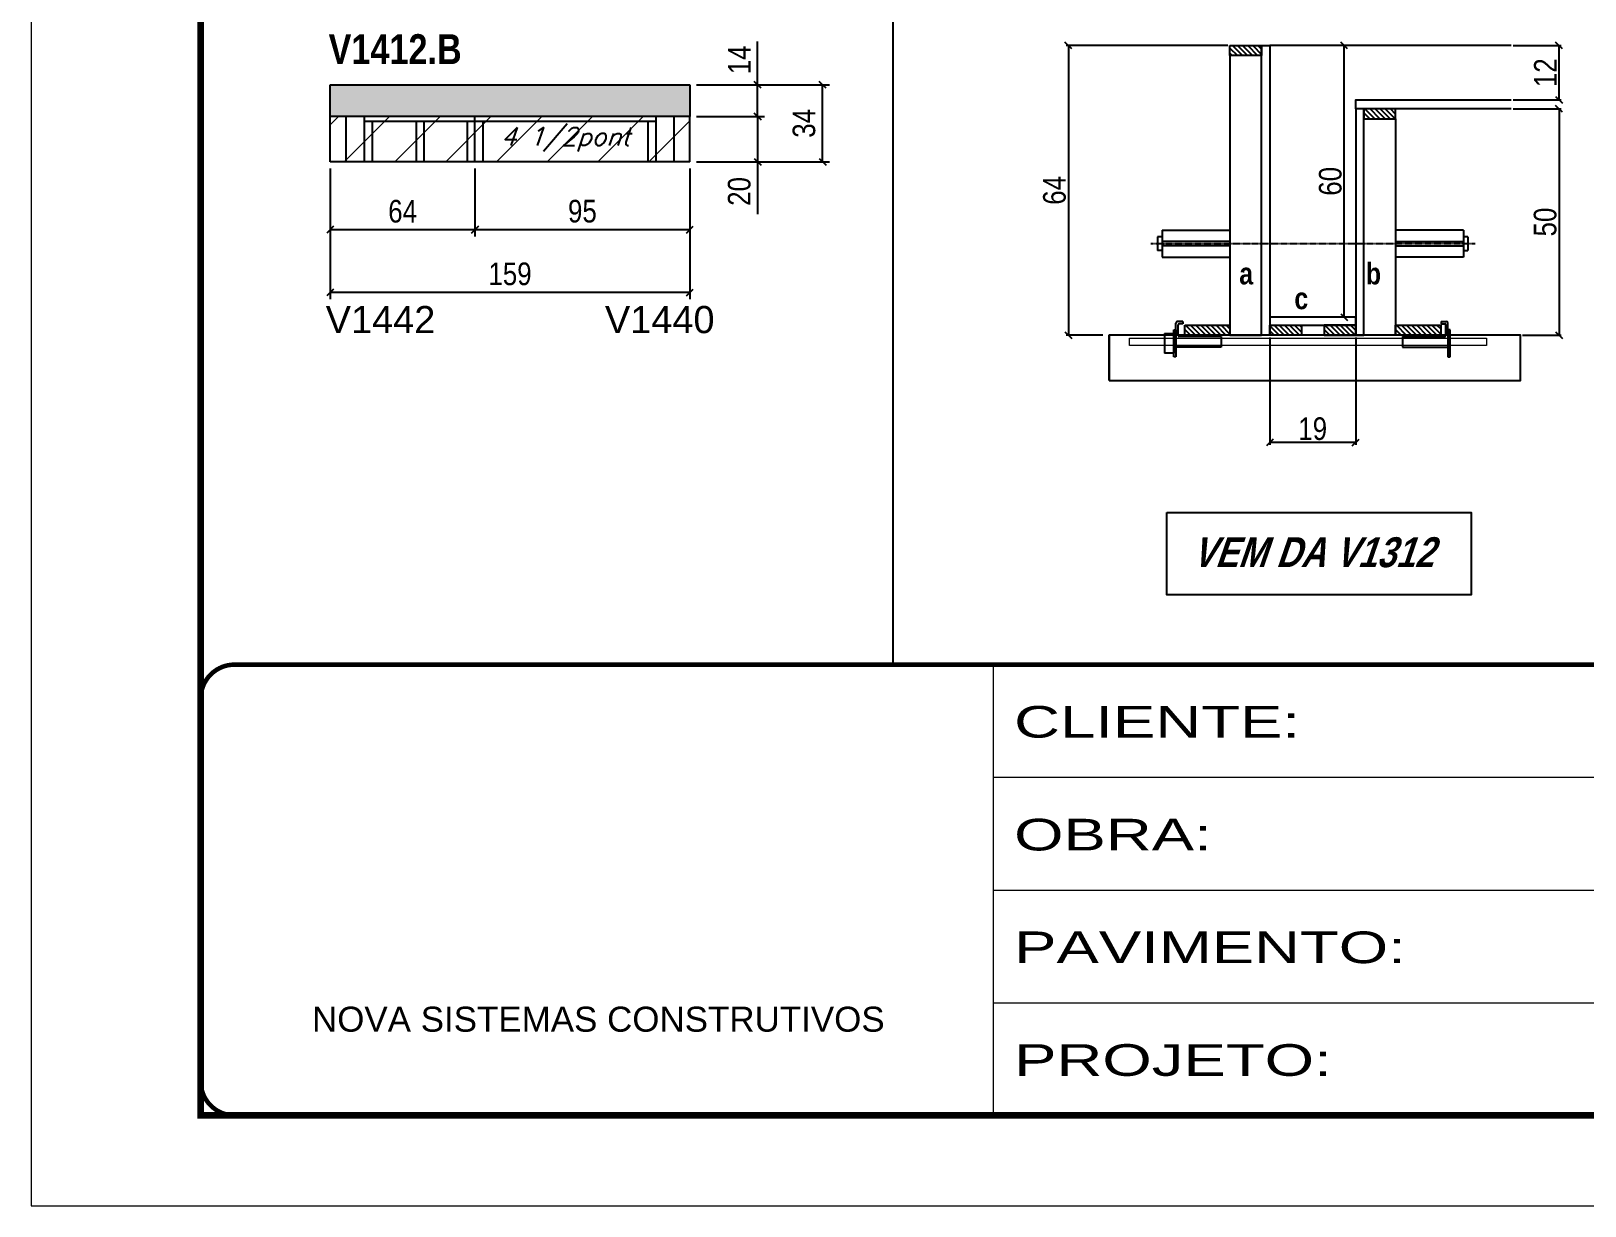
# Model space of a CAD drawing. Extents: x 3309 to 9563, y -2522 to 14608.
# Drawn here: x 6493 to 7180, y 8964 to 9483 of the extents above; entities that cross this region are included whole.
import ezdxf

# ---------------------------------------------------------------- set-up
doc = ezdxf.new("R2010")
doc.units = 0
for name, pattern in [('CONTINUO', [0]), ('DASHED', [0.75, 0.5, -0.25]), ('HIDDEN', [0.375, 0.25, -0.125])]:
    doc.linetypes.add(name, pattern=pattern)
for name, color, linetype in [('5', 5, 'Continuous'), ('barrote', 251, 'Continuous'), ('COTA', 241, 'Continuous'), ('detalhes', 4, 'Continuous'), ('NOMENCLATURA', 7, 'Continuous'), ('Painéis', 200, 'Continuous'), ('presilha', 1, 'Continuous'), ('SARR_2.2x10', 60, 'Continuous'), ('SARR_2.2x7', 40, 'Continuous'), ('SARR_3.5x7', 81, 'Continuous'), ('TENSOR', 3, 'Continuous'), ('texto', 7, 'Continuous')]:
    doc.layers.add(name, color=color, linetype=linetype)
for name, color, linetype, lineweight in [('CONCRETO', 251, 'Continuous', 25), ('Folhas', 255, 'Continuous', 9), ('Hachura', 251, 'Continuous', 9), ('SARRAFO DE PRESSAO', 251, 'DASHED', 9), ('SCO-___-LAJ', 2, 'Continuous', 0)]:
    doc.layers.add(name, color=color, linetype=linetype, lineweight=lineweight)
doc.styles.add('ARIAL', font='arial.ttf')
doc.styles.add('COTA TECNICA', font='techl___.ttf', dxfattribs={"height": 10})
doc.styles.add('COTA TECNICA 2X', font='techl___.ttf', dxfattribs={"height": 10})
doc.styles.add('Romans', font='romans.shx')
doc.styles.get("Standard").update_dxf_attribs({"font": 'arial.ttf'})
doc.styles.add('TECNICA', font='techb___.ttf', dxfattribs={"height": 10})
doc.styles.add('Tecnologia', font='')
doc.styles.get('Tecnologia').set_extended_font_data('Forgotten Futurist')
doc.dimstyles.new('PAINEL', dxfattribs={"dimtxt": 10, "dimasz": 3, "dimexe": 3, "dimexo": 3, "dimgap": 3, "dimtad": 1, "dimdec": 1, "dimzin": 12, "dimdsep": 46, "dimtxsty": 'COTA TECNICA', "dimblk1": 'OBLIQUE', "dimblk2": 'OBLIQUE', "dimsah": 1, "dimcen": 0.9, "dimclrd": 4, "dimclre": 4, "dimclrt": 240, "dimadec": 1, "dimazin": 3, "dimtfac": 1, "dimtdec": 1, "dimtmove": 0, "dimatfit": 3, "dimfxl": 1, "dimtolj": 1, "dimtzin": 12, "dimarcsym": 0})
doc.dimstyles.new('SECAO', dxfattribs={"dimscale": 0.333333, "dimtxt": 5, "dimasz": 9, "dimexe": 3, "dimexo": 3, "dimgap": 3, "dimtad": 1, "dimdec": 1, "dimlfac": 0.5, "dimzin": 12, "dimdsep": 46, "dimtxsty": 'COTA TECNICA 2X', "dimblk1": 'OBLIQUE', "dimblk2": 'OBLIQUE', "dimsah": 1, "dimcen": 0.9, "dimclrd": 4, "dimclre": 4, "dimclrt": 240, "dimadec": 1, "dimazin": 3, "dimtfac": 1, "dimtdec": 1, "dimtmove": 0, "dimatfit": 3, "dimfxl": 1, "dimtolj": 1, "dimtzin": 12, "dimarcsym": 0})
pattern_1 = [(135, (40276.1088, -114163.7617), (-1.122532015, -1.122532015), [])]

# ---------------------------------------------------------------- blocks, each defined once
blk = doc.blocks.new('9999999999')
at = {"color": 30, "linetype": 'CONTINUO'}
for p, q in [((98564.56, 34230.21), (98564.56, 34429.45)), ((98564.56, 34379.64), (99583.98, 34379.64)), ((98564.56, 34329.83), (99487.98, 34329.83)), ((98564.56, 34280.02), (99487.98, 34280.02))]:
    blk.add_line(p, q, dxfattribs=at)
at = {"color": 30, "linetype": 'CONTINUO', "const_width": 2}
blk.add_lwpolyline([(99583.98, 34230.21), (99583.98, 34414.45, 0.414214), (99568.98, 34429.45), (98228.98, 34429.45, 0.414214), (98213.98, 34414.45), (98213.98, 34245.21, 0.414214), (98228.98, 34230.21), (99583.98, 34230.21)], format="xyb", dxfattribs=at)
at = {"layer": 'Folhas'}
blk.add_lwpolyline([(98138.98, 34190.21), (99623.98, 34190.21), (99623.98, 35240.21), (98138.98, 35240.21)], close=True, dxfattribs=at)
at = {"layer": 'Folhas', "color": 30, "const_width": 3}
blk.add_lwpolyline([(98213.98, 34230.21), (99583.98, 34230.21), (99583.98, 35200.21), (98213.98, 35200.21)], close=True, dxfattribs=at)
at = {"color": 7, "linetype": 'Continuous', "ltscale": 5, "style": 'ARIAL'}
blk.add_text('NOVA SISTEMAS CONSTRUTIVOS', height=11.0592, dxfattribs=at).set_placement((98263.19, 34267.21))
at = {"layer": 'Folhas', "color": 7, "style": 'Tecnologia', "width": 1.5}
for s, p in [('CLIENTE:', (98573.65, 34397.17)), ('OBRA:', (98573.65, 34347.31)), ('PAVIMENTO:', (98573.65, 34297.5)), ('PROJETO:', (98573.65, 34247.69))]:
    blk.add_text(s, height=14, dxfattribs=at).set_placement(p)
blk = doc.blocks.new('_Oblique')
at = {"color": 0, "linetype": 'ByBlock', "lineweight": -2}
blk.add_line((-0.5, -0.5), (0.5, 0.5), dxfattribs=at)
blk = doc.blocks.new('*D2056')
at = {"layer": 'COTA', "color": 4, "linetype": 'ByBlock', "lineweight": -2, "transparency": 16777216}
for p, q in [((6689.15, 9422.03), (6689.15, 9392.02)), ((6784.15, 9422.03), (6784.15, 9392.02)), ((6784.15, 9395.02), (6689.15, 9395.02))]:
    blk.add_line(p, q, dxfattribs=at)
at = {"layer": 'Defpoints', "color": 0, "linetype": 'ByBlock', "transparency": 16777216}
for p in [(6689.15, 9425.03), (6784.15, 9425.03), (6689.15, 9395.02)]:
    blk.add_point(p, dxfattribs=at)
at = {"layer": 'COTA', "color": 4, "linetype": 'ByBlock', "lineweight": -2, "transparency": 16777216, "xscale": 3, "yscale": 3, "zscale": 3, "rotation": 180}
blk.add_blockref('_Oblique', (6689.15, 9395.02), dxfattribs=at)
at = {"layer": 'COTA', "color": 4, "linetype": 'ByBlock', "lineweight": -2, "transparency": 16777216, "xscale": 3, "yscale": 3, "zscale": 3}
blk.add_blockref('_Oblique', (6784.15, 9395.02), dxfattribs=at)
at = {"layer": 'COTA', "color": 240, "linetype": 'ByBlock', "transparency": 16777216, "insert": (6736.65, 9403.16), "char_height": 10, "attachment_point": 5, "style": 'COTA TECNICA'}
blk.add_mtext('\\A1;95', dxfattribs=at)
blk = doc.blocks.new('*D2057')
at = {"layer": 'COTA', "color": 4, "linetype": 'ByBlock', "lineweight": -2, "transparency": 16777216}
for p, q in [((6625.15, 9422.03), (6625.15, 9392.02)), ((6689.15, 9422.03), (6689.15, 9392.02)), ((6689.15, 9395.02), (6625.15, 9395.02))]:
    blk.add_line(p, q, dxfattribs=at)
at = {"layer": 'Defpoints', "color": 0, "linetype": 'ByBlock', "transparency": 16777216}
for p in [(6625.15, 9425.03), (6689.15, 9425.03), (6625.15, 9395.02)]:
    blk.add_point(p, dxfattribs=at)
at = {"layer": 'COTA', "color": 4, "linetype": 'ByBlock', "lineweight": -2, "transparency": 16777216, "xscale": 3, "yscale": 3, "zscale": 3, "rotation": 180}
blk.add_blockref('_Oblique', (6625.15, 9395.02), dxfattribs=at)
at = {"layer": 'COTA', "color": 4, "linetype": 'ByBlock', "lineweight": -2, "transparency": 16777216, "xscale": 3, "yscale": 3, "zscale": 3}
blk.add_blockref('_Oblique', (6689.15, 9395.02), dxfattribs=at)
at = {"layer": 'COTA', "color": 240, "linetype": 'ByBlock', "transparency": 16777216, "insert": (6657.15, 9403.12), "char_height": 10, "attachment_point": 5, "style": 'COTA TECNICA'}
blk.add_mtext('\\A1;64', dxfattribs=at)
blk = doc.blocks.new('*D2080')
at = {"layer": 'COTA', "color": 4, "linetype": 'ByBlock', "lineweight": -2, "transparency": 16777216}
for p, q in [((6625.15, 9422.03), (6625.15, 9364.31)), ((6784.15, 9422.03), (6784.15, 9364.31)), ((6784.15, 9367.31), (6625.15, 9367.31))]:
    blk.add_line(p, q, dxfattribs=at)
at = {"layer": 'Defpoints', "color": 0, "linetype": 'ByBlock', "transparency": 16777216}
for p in [(6625.15, 9425.03), (6784.15, 9425.03), (6625.15, 9367.31)]:
    blk.add_point(p, dxfattribs=at)
at = {"layer": 'COTA', "color": 4, "linetype": 'ByBlock', "lineweight": -2, "transparency": 16777216, "xscale": 3, "yscale": 3, "zscale": 3, "rotation": 180}
blk.add_blockref('_Oblique', (6625.15, 9367.31), dxfattribs=at)
at = {"layer": 'COTA', "color": 4, "linetype": 'ByBlock', "lineweight": -2, "transparency": 16777216, "xscale": 3, "yscale": 3, "zscale": 3}
blk.add_blockref('_Oblique', (6784.15, 9367.31), dxfattribs=at)
at = {"layer": 'COTA', "color": 240, "linetype": 'ByBlock', "transparency": 16777216, "insert": (6704.65, 9375.45), "char_height": 10, "attachment_point": 5, "style": 'COTA TECNICA'}
blk.add_mtext('\\A1;159', dxfattribs=at)
blk = doc.blocks.new('*D2081')
at = {"layer": 'COTA', "color": 4, "lineweight": -2, "transparency": 16777216}
for p, q in [((6787.15, 9445.03), (6817.14, 9445.03)), ((6814.14, 9445.03), (6814.14, 9425.03)), ((6787.15, 9425.03), (6817.14, 9425.03)), ((6814.14, 9425.03), (6814.14, 9401.82))]:
    blk.add_line(p, q, dxfattribs=at)
at = {"layer": 'Defpoints', "color": 0, "transparency": 16777216}
for p in [(6784.15, 9445.03), (6784.15, 9425.03), (6814.14, 9425.03)]:
    blk.add_point(p, dxfattribs=at)
at = {"layer": 'COTA', "color": 4, "lineweight": -2, "transparency": 16777216, "xscale": 3, "yscale": 3, "zscale": 3}
for p, rotation in [((6814.14, 9445.03), 90), ((6814.14, 9425.03), 270)]:
    blk.add_blockref('_Oblique', p, dxfattribs=dict(at, rotation=rotation))
at = {"layer": 'COTA', "color": 240, "transparency": 16777216, "insert": (6806.04, 9411.93), "char_height": 10, "attachment_point": 5, "rotation": 90, "style": 'COTA TECNICA'}
blk.add_mtext('\\A1;20', dxfattribs=at)
blk = doc.blocks.new('*D2082')
at = {"layer": 'COTA', "color": 4, "lineweight": -2, "transparency": 16777216}
for p, q in [((6814.14, 9459.03), (6814.14, 9478.15)), ((6787.15, 9459.03), (6817.14, 9459.03)), ((6814.14, 9445.03), (6814.14, 9459.03)), ((6787.15, 9445.03), (6817.14, 9445.03))]:
    blk.add_line(p, q, dxfattribs=at)
at = {"layer": 'Defpoints', "color": 0, "transparency": 16777216}
for p in [(6784.15, 9459.03), (6814.14, 9459.03), (6784.15, 9445.03)]:
    blk.add_point(p, dxfattribs=at)
at = {"layer": 'COTA', "color": 4, "lineweight": -2, "transparency": 16777216, "xscale": 3, "yscale": 3, "zscale": 3}
for p, rotation in [((6814.14, 9459.03), 90), ((6814.14, 9445.03), 270)]:
    blk.add_blockref('_Oblique', p, dxfattribs=dict(at, rotation=rotation))
at = {"layer": 'COTA', "color": 240, "transparency": 16777216, "insert": (6806.07, 9470.09), "char_height": 10, "attachment_point": 5, "rotation": 90, "style": 'COTA TECNICA'}
blk.add_mtext('\\A1;14', dxfattribs=at)
blk = doc.blocks.new('*D2083')
at = {"layer": 'COTA', "color": 4, "lineweight": -2, "transparency": 16777216}
for p, q in [((6787.15, 9459.03), (6845.88, 9459.03)), ((6842.88, 9425.03), (6842.88, 9459.03)), ((6787.15, 9425.03), (6845.88, 9425.03))]:
    blk.add_line(p, q, dxfattribs=at)
at = {"layer": 'Defpoints', "color": 0, "transparency": 16777216}
for p in [(6784.15, 9459.03), (6842.88, 9459.03), (6784.15, 9425.03)]:
    blk.add_point(p, dxfattribs=at)
at = {"layer": 'COTA', "color": 4, "lineweight": -2, "transparency": 16777216, "xscale": 3, "yscale": 3, "zscale": 3}
for p, rotation in [((6842.88, 9459.03), 90), ((6842.88, 9425.03), 270)]:
    blk.add_blockref('_Oblique', p, dxfattribs=dict(at, rotation=rotation))
at = {"layer": 'COTA', "color": 240, "transparency": 16777216, "insert": (6834.66, 9442.03), "char_height": 10, "attachment_point": 5, "rotation": 90, "style": 'COTA TECNICA'}
blk.add_mtext('\\A1;34', dxfattribs=at)
blk = doc.blocks.new('*D2044')
at = {"layer": 'COTA', "color": 4, "lineweight": -2, "transparency": 16777216}
for p, q in [((7040.57, 9347.41), (7040.57, 9299.94)), ((7078.57, 9347.41), (7078.57, 9299.94)), ((7078.57, 9300.94), (7040.57, 9300.94))]:
    blk.add_line(p, q, dxfattribs=at)
at = {"layer": 'Defpoints', "color": 0, "transparency": 16777216}
for p in [(7040.57, 9348.41), (7078.57, 9348.41), (7040.57, 9300.94)]:
    blk.add_point(p, dxfattribs=at)
at = {"layer": 'COTA', "color": 4, "lineweight": -2, "transparency": 16777216, "xscale": 3, "yscale": 3, "zscale": 3, "rotation": 180}
blk.add_blockref('_Oblique', (7040.57, 9300.94), dxfattribs=at)
at = {"layer": 'COTA', "color": 4, "lineweight": -2, "transparency": 16777216, "xscale": 3, "yscale": 3, "zscale": 3}
blk.add_blockref('_Oblique', (7078.57, 9300.94), dxfattribs=at)
at = {"layer": 'COTA', "color": 240, "transparency": 16777216, "insert": (7059.57, 9307.02), "char_height": 10, "attachment_point": 5, "style": 'COTA TECNICA 2X'}
blk.add_mtext('\\A1;19', dxfattribs=at)
blk = doc.blocks.new('PRESILHA METÁLICA 1')
at = {"layer": 'presilha'}
for p, q in [((12, 21), (8.6, 21)), ((12, 21), (12, 19.5)), ((0, 13), (6, 13)), ((0, 13), (0, 0)), ((6, 15.5), (7.5, 15.5)), ((6, -2.5), (6, 15.5)), ((6, 13), (6, 0)), ((7.5, 10.6), (7.5, 19.9)), ((7.5, 15.5), (7.5, -2.5)), ((9, 11.6), (9, 18.9)), ((12, 19.5), (9.6, 19.5)), ((37.5, 11), (9.6, 11)), ((37.5, 11), (37.5, 4.1)), ((6, 0), (0, 0)), ((37.5, 4.1), (7.5, 4.1)), ((7.5, -2.5), (6, -2.5))]:
    blk.add_line(p, q, dxfattribs=at)
for centre, radius, start, end in [((8.6, 19.9), 1.14, 90, 180), ((9.6, 18.9), 0.57, 90, 180), ((9.6, 11.6), 0.57, 180, 270)]:
    blk.add_arc(centre, radius, start, end, dxfattribs=at)
blk = doc.blocks.new('PRESILHA METÁLICA 2')
at = {"layer": 'presilha'}
for p, q in [((-5.2, 23.5), (-5.2, 22)), ((-5.2, 23.5), (-1.9, 23.5)), ((-5.2, 22), (-2.8, 22)), ((-2.2, 14.1), (-2.2, 21.4)), ((-0.8, 14.6), (-0.8, 22.4)), ((-30.8, 13.5), (-30.8, 6.6)), ((-30.8, 13.5), (-2.8, 13.5)), ((0.8, 18), (-0.8, 18)), ((-0.8, 18), (-0.8, 0)), ((0.8, 0), (0.8, 18)), ((-30.8, 6.6), (-0.8, 6.6)), ((-0.8, 0), (0.8, 0))]:
    blk.add_line(p, q, dxfattribs=at)
for centre, radius, start, end in [((-2.8, 21.4), 0.57, 0, 90), ((-1.9, 22.4), 1.14, 0, 90), ((-2.8, 14.1), 0.57, 270, 0)]:
    blk.add_arc(centre, radius, start, end, dxfattribs=at)
blk = doc.blocks.new('*D2045')
at = {"layer": 'COTA', "color": 4, "lineweight": -2, "transparency": 16777216}
for p, q in [((7021.97, 9476.41), (6950.52, 9476.41)), ((6951.52, 9476.41), (6951.52, 9348.41)), ((6966.76, 9348.41), (6950.52, 9348.41))]:
    blk.add_line(p, q, dxfattribs=at)
at = {"layer": 'Defpoints', "color": 0, "transparency": 16777216}
for p in [(7022.97, 9476.41), (6951.52, 9348.41), (6967.76, 9348.41)]:
    blk.add_point(p, dxfattribs=at)
at = {"layer": 'COTA', "color": 4, "lineweight": -2, "transparency": 16777216, "xscale": 3, "yscale": 3, "zscale": 3}
for p, rotation in [((6951.52, 9476.41), 90), ((6951.52, 9348.41), 270)]:
    blk.add_blockref('_Oblique', p, dxfattribs=dict(at, rotation=rotation))
at = {"layer": 'COTA', "color": 240, "transparency": 16777216, "insert": (6945.42, 9412.41), "char_height": 10, "attachment_point": 5, "rotation": 90, "style": 'COTA TECNICA 2X'}
blk.add_mtext('\\A1;64', dxfattribs=at)
blk = doc.blocks.new('*D2046')
at = {"layer": 'COTA', "color": 4, "lineweight": -2, "transparency": 16777216}
for p, q in [((7148.27, 9448.41), (7169.49, 9448.41)), ((7168.49, 9448.41), (7168.49, 9348.41)), ((7152.38, 9348.41), (7169.49, 9348.41))]:
    blk.add_line(p, q, dxfattribs=at)
at = {"layer": 'Defpoints', "color": 0, "transparency": 16777216}
for p in [(7147.27, 9448.41), (7151.38, 9348.41), (7168.49, 9348.41)]:
    blk.add_point(p, dxfattribs=at)
at = {"layer": 'COTA', "color": 4, "lineweight": -2, "transparency": 16777216, "xscale": 3, "yscale": 3, "zscale": 3}
for p, rotation in [((7168.49, 9448.41), 90), ((7168.49, 9348.41), 270)]:
    blk.add_blockref('_Oblique', p, dxfattribs=dict(at, rotation=rotation))
at = {"layer": 'COTA', "color": 240, "transparency": 16777216, "insert": (7162.38, 9398.41), "char_height": 10, "attachment_point": 5, "rotation": 90, "style": 'COTA TECNICA 2X'}
blk.add_mtext('\\A1;50', dxfattribs=at)
blk = doc.blocks.new('*D2047')
at = {"layer": 'COTA', "color": 4, "lineweight": -2, "transparency": 16777216}
for p, q in [((7077.57, 9476.41), (7072.5, 9476.41)), ((7073.5, 9356.41), (7073.5, 9476.41)), ((7077.57, 9356.41), (7072.5, 9356.41))]:
    blk.add_line(p, q, dxfattribs=at)
at = {"layer": 'Defpoints', "color": 0, "transparency": 16777216}
for p in [(7073.5, 9476.41), (7078.57, 9476.41), (7078.57, 9356.41)]:
    blk.add_point(p, dxfattribs=at)
at = {"layer": 'COTA', "color": 4, "lineweight": -2, "transparency": 16777216, "xscale": 3, "yscale": 3, "zscale": 3}
for p, rotation in [((7073.5, 9476.41), 90), ((7073.5, 9356.41), 270)]:
    blk.add_blockref('_Oblique', p, dxfattribs=dict(at, rotation=rotation))
at = {"layer": 'COTA', "color": 240, "transparency": 16777216, "insert": (7067.39, 9416.41), "char_height": 10, "attachment_point": 5, "rotation": 90, "style": 'COTA TECNICA 2X'}
blk.add_mtext('\\A1;60', dxfattribs=at)
blk = doc.blocks.new('*D2048')
at = {"layer": 'COTA', "color": 4, "lineweight": -2, "transparency": 16777216}
for p, q in [((7148.27, 9476.41), (7169.49, 9476.41)), ((7168.49, 9452.41), (7168.49, 9476.41)), ((7148.27, 9452.41), (7169.49, 9452.41))]:
    blk.add_line(p, q, dxfattribs=at)
at = {"layer": 'Defpoints', "color": 0, "transparency": 16777216}
for p in [(7147.27, 9476.41), (7168.49, 9476.41), (7147.27, 9452.41)]:
    blk.add_point(p, dxfattribs=at)
at = {"layer": 'COTA', "color": 4, "lineweight": -2, "transparency": 16777216, "xscale": 3, "yscale": 3, "zscale": 3}
for p, rotation in [((7168.49, 9476.41), 90), ((7168.49, 9452.41), 270)]:
    blk.add_blockref('_Oblique', p, dxfattribs=dict(at, rotation=rotation))
at = {"layer": 'COTA', "color": 240, "transparency": 16777216, "insert": (7162.43, 9464.41), "char_height": 10, "attachment_point": 5, "rotation": 90, "style": 'COTA TECNICA 2X'}
blk.add_mtext('\\A1;12', dxfattribs=at)

msp = doc.modelspace()

# ---------------------------------------------------------------- hatches: boundary and pattern name
at = {"layer": 'COTA'}
h = msp.add_hatch(dxfattribs=at)
h.set_pattern_fill('AR-CONC', color=256, scale=0.03)
h.set_pattern_definition([(50, (3183.5, -1148.575), (5.46554, -0.4781726), [0.5715, -6.2865]), (355, (3183.5, -1148.575), (-1.0573026, 5.7317054), [0.4572, -5.0292175]), (100.451445, (3183.9555, -1148.615), (4.4082374, 5.2535326), [0.4857003, -5.3427073]), (46.1842, (3183.5, -1147.051), (8.1323712, -1.26127), [0.85725, -9.42975]), (96.63556, (3184.178, -1147.156), (7.122124, 7.422784), [0.728551, -8.014068]), (351.18415, (3183.5, -1147.051), (7.122124, 7.422784), [0.685799, -7.543792]), (21, (3184.262, -1147.432), (4.5484317, -3.067956), [0.5715, -6.2865]), (326, (3184.262, -1147.432), (1.8540609, 5.525639), [0.4572, -5.0292]), (71.451445, (3184.641, -1147.688), (6.4024926, 2.457683), [0.4857003, -5.342698]), (37.5, (3183.5, -1148.5751), (0.0926581, 2.53665117), [0, -4.96824, 0, -5.1054, 0, -5.04825]), (7.5, (3183.5, -1148.575), (2.0045899, 3.00541724), [0, -2.91084, 0, -4.85394, 0, -1.92405]), (327.5, (3181.8007, -1148.5751), (4.06771786, -0.17186232), [0, -1.905, 0, -5.9436, 0, -7.8867]), (317.5, (3181.0387, -1148.575), (4.4438754, 0.7627947), [0, -2.4765, 0, -3.94716, 0, -5.6007])])
h.paths.add_polyline_path([(6625.15, 9459.03), (6625.15, 9445.03), (6784.15, 9445.03), (6784.15, 9459.03)])
at = {"layer": 'Hachura'}
h = msp.add_hatch(dxfattribs=at)
h.set_pattern_fill('ANSI31', color=256, scale=5)
h.set_pattern_definition([(45, (-1585, -1148.575), (-11.22532, 11.22532), [])])
h.paths.add_polyline_path([(6689.15, 9650.33), (6625.15, 9650.33), (6625.15, 9616.33), (6689.15, 9616.33)])
h.paths.add_polyline_path([(6784.15, 9650.33), (6689.15, 9650.33), (6689.15, 9616.33), (6784.15, 9616.33)])
h.paths.add_polyline_path([(6784.15, 9445.03), (6689.15, 9445.03), (6689.15, 9425.03), (6784.15, 9425.03)])
h.paths.add_polyline_path([(6689.15, 9445.03), (6625.15, 9445.03), (6625.15, 9425.03), (6689.15, 9425.03)])
at = {"layer": 'SARR_2.2x10'}
h = msp.add_hatch(dxfattribs=at)
h.set_pattern_fill('ANSI31', color=256, scale=0.5, angle=90)
h.set_pattern_definition([(135, (40196.5088, -114163.7617), (-1.122532015, -1.122532015), [])])
h.paths.add_polyline_path([(7002.97, 9352.81), (7002.97, 9348.41), (7022.97, 9348.41), (7022.97, 9352.81)])
h = msp.add_hatch(dxfattribs=at)
h.set_pattern_fill('ANSI31', color=256, scale=0.5, angle=90)
h.set_pattern_definition([(135, (40289.7088, -114163.7617), (-1.122532015, -1.122532015), [])])
h.paths.add_polyline_path([(7096.17, 9352.81), (7096.17, 9348.41), (7116.17, 9348.41), (7116.17, 9352.81)])
at = {"layer": 'SARR_2.2x7'}
h = msp.add_hatch(dxfattribs=at)
h.set_pattern_fill('ANSI31', color=256, scale=0.5, angle=90)
h.set_pattern_definition([(135, (40210.5088, -114040.1617), (-1.122532015, -1.122532015), [])])
h.paths.add_polyline_path([(7036.97, 9476.41), (7036.97, 9472.01), (7022.97, 9472.01), (7022.97, 9476.41)])
h = msp.add_hatch(dxfattribs=at)
h.set_pattern_fill('ANSI31', color=256, scale=0.5, angle=90)
h.set_pattern_definition([(135, (40190.5088, -114068.1617), (-1.122532015, -1.122532015), [])])
h.paths.add_polyline_path([(7082.17, 9448.41), (7082.17, 9444.01), (7096.17, 9444.01), (7096.17, 9448.41)])
h = msp.add_hatch(dxfattribs=at)
h.set_pattern_fill('ANSI31', color=256, scale=0.5, angle=90)
h.set_pattern_definition(pattern_1)
h.paths.add_polyline_path([(7054.57, 9348.41), (7054.57, 9352.81), (7040.57, 9352.81), (7040.57, 9348.41)])
h = msp.add_hatch(dxfattribs=at)
h.set_pattern_fill('ANSI31', color=256, scale=0.5, angle=90)
h.set_pattern_definition(pattern_1)
h.paths.add_polyline_path([(7064.57, 9352.81), (7064.57, 9348.41), (7078.57, 9348.41), (7078.57, 9352.81)])

# ---------------------------------------------------------------- linework, layer by layer
at = {"ltscale": 3}
for p, q in [((6992.97, 9394.86), (6992.97, 9382.86)), ((6992.97, 9394.86), (7022.97, 9394.86)), ((7126.17, 9394.86), (7096.17, 9394.86)), ((7126.17, 9394.86), (7126.17, 9382.86)), ((6990.97, 9391.86), (6990.97, 9385.86)), ((6992.97, 9391.86), (6990.97, 9391.86)), ((6992.97, 9385.86), (6990.97, 9385.86)), ((7022.97, 9389.86), (6992.97, 9389.86)), ((7022.97, 9387.86), (6992.97, 9387.86)), ((7096.17, 9389.86), (7126.17, 9389.86)), ((7096.17, 9387.86), (7126.17, 9387.86)), ((7128.17, 9391.86), (7126.17, 9391.86)), ((7126.17, 9385.86), (7128.17, 9385.86)), ((7128.17, 9391.86), (7128.17, 9385.86)), ((6992.97, 9382.86), (7022.97, 9382.86)), ((7126.17, 9382.86), (7096.17, 9382.86))]:
    msp.add_line(p, q, dxfattribs=at)
at = {"layer": 'barrote'}
msp.add_lwpolyline([(6969.51, 9328.41), (7151.43, 9328.41), (7151.43, 9348.41), (6969.51, 9348.41)], close=True, dxfattribs=at)
at = {"layer": 'CONCRETO', "linetype": 'Continuous'}
msp.add_line((7147.27, 9476.41), (7040.57, 9476.41), dxfattribs=at)
at = {"layer": 'COTA'}
for p, q in [((6873.98, 9973.56), (6873.98, 9202.8)), ((6625.15, 9445.03), (6625.15, 9459.03)), ((6625.15, 9459.03), (6784.15, 9459.03)), ((6784.15, 9459.03), (6784.15, 9445.03))]:
    msp.add_line(p, q, dxfattribs=at)
at = {"layer": 'detalhes', "color": 250}
msp.add_line((6969.51, 9328.41), (6969.51, 9348.41), dxfattribs=at)
at = {"layer": 'NOMENCLATURA', "elevation": 0}
msp.add_lwpolyline([(6995.13, 9270.05), (7129.67, 9270.05), (7129.67, 9233.59), (6995.13, 9233.59)], close=True, dxfattribs=at)
at = {"layer": 'Painéis', "linetype": 'ByBlock'}
for p, q in [((6784.15, 9445.03), (6625.15, 9445.03)), ((6625.15, 9425.03), (6625.15, 9445.03)), ((6689.15, 9425.03), (6689.15, 9445.03)), ((6784.15, 9425.03), (6784.15, 9445.03)), ((6784.15, 9425.03), (6625.15, 9425.03))]:
    msp.add_line(p, q, dxfattribs=at)
at = {"layer": 'Painéis', "linetype": 'Continuous'}
for points in [[(7036.97, 9348.41), (7036.97, 9476.41), (7040.57, 9476.41), (7040.57, 9348.41)], [(7082.17, 9348.41), (7082.17, 9448.41), (7078.57, 9448.41), (7078.57, 9348.41)], [(7078.57, 9356.41), (7040.57, 9356.41), (7040.57, 9352.81), (7078.57, 9352.81)]]:
    msp.add_lwpolyline(points, close=True, dxfattribs=at)
at = {"layer": 'Painéis', "linetype": 'Continuous', "elevation": 0}
msp.add_lwpolyline([(7147.27, 9448.41), (7078.57, 9448.41), (7078.57, 9452.41), (7147.27, 9452.41)], dxfattribs=at)
at = {"layer": 'SARR_2.2x10'}
for points in [[(7002.97, 9352.81), (7022.97, 9352.81), (7022.97, 9348.41), (7002.97, 9348.41)], [(7096.17, 9352.81), (7116.17, 9352.81), (7116.17, 9348.41), (7096.17, 9348.41)]]:
    msp.add_lwpolyline(points, close=True, dxfattribs=at)
at = {"layer": 'SARR_2.2x7', "linetype": 'Continuous'}
for p, q in [((6632.15, 9425.03), (6632.15, 9445.03)), ((6689.15, 9442.83), (6640.15, 9442.83)), ((6769.15, 9442.83), (6689.15, 9442.83)), ((6777.15, 9425.03), (6777.15, 9445.03))]:
    msp.add_line(p, q, dxfattribs=at)
at = {"layer": 'SARR_2.2x7', "elevation": 0}
for points in [[(7022.97, 9476.41), (7036.97, 9476.41), (7036.97, 9472.01), (7022.97, 9472.01)], [(7096.17, 9448.41), (7082.17, 9448.41), (7082.17, 9444.01), (7096.17, 9444.01)]]:
    msp.add_lwpolyline(points, close=True, dxfattribs=at)
at = {"layer": 'SARR_2.2x7'}
for points in [[(7040.57, 9352.81), (7054.57, 9352.81), (7054.57, 9348.41), (7040.57, 9348.41)], [(7078.57, 9352.81), (7064.57, 9352.81), (7064.57, 9348.41), (7078.57, 9348.41)]]:
    msp.add_lwpolyline(points, close=True, dxfattribs=at)
at = {"layer": 'SARR_3.5x7'}
for p, q in [((6640.15, 9445.03), (6640.15, 9425.03)), ((6643.65, 9442.83), (6643.65, 9425.03)), ((6663.08, 9442.83), (6663.08, 9425.03)), ((6666.58, 9442.83), (6666.58, 9425.03)), ((6685.65, 9442.83), (6685.65, 9425.03)), ((6692.65, 9442.83), (6692.65, 9425.03)), ((6765.65, 9442.83), (6765.65, 9425.03)), ((6769.15, 9445.03), (6769.15, 9425.03))]:
    msp.add_line(p, q, dxfattribs=at)
for points in [[(7036.97, 9472.01), (7022.97, 9472.01), (7022.97, 9348.41), (7036.97, 9348.41)], [(7082.17, 9444.01), (7096.17, 9444.01), (7096.17, 9348.41), (7082.17, 9348.41)]]:
    msp.add_lwpolyline(points, close=True, dxfattribs=at)
at = {"layer": 'SCO-___-LAJ', "color": 1}
msp.add_lwpolyline([(6978.52, 9347.07), (7136.35, 9347.07), (7136.35, 9343.87), (6978.52, 9343.87)], close=True, dxfattribs=at)
at = {"layer": 'TENSOR', "linetype": 'HIDDEN', "ltscale": 0.5}
msp.add_line((6987.97, 9388.86), (7131.47, 9388.86), dxfattribs=at)

# ---------------------------------------------------------------- block references
at = {"layer": 'presilha', "xscale": 0.6666666666666666, "yscale": 0.6666666666666666, "zscale": 0.6666666666666666}
for name, p in [('PRESILHA METÁLICA 1', (6994.1, 9340.44)), ('PRESILHA METÁLICA 2', (7119.85, 9338.77))]:
    msp.add_blockref(name, p, dxfattribs=at)
at = {"layer": 'SARRAFO DE PRESSAO', "color": 6, "linetype": 'ByBlock'}
msp.add_blockref('9999999999', (-91646.11, -25226.65), dxfattribs=at)

# ---------------------------------------------------------------- texts
at = {"layer": '5', "linetype": 'Continuous'}
for s, p in [('V1442', (6623.14, 9349.3)), ('V1440', (6746.61, 9349.3))]:
    msp.add_text(s, height=12, rotation=359.99996, dxfattribs=at).set_placement(p)
at = {"layer": 'detalhes', "style": 'TECNICA'}
for s, p in [('b', (7083.07, 9370.83)), ('a', (7027.1, 9370.85)), ('c', (7051.46, 9359.88))]:
    msp.add_text(s, height=9.6, dxfattribs=at).set_placement(p)
at = {"layer": 'NOMENCLATURA', "style": 'TECNICA'}
msp.add_text('V1412.B', height=13.2, dxfattribs=at).set_placement((6624.43, 9468.22))
at = {"layer": 'NOMENCLATURA', "insert": (7059.57, 9259.09), "char_height": 13.2, "width": 300.2766, "attachment_point": 2, "style": 'TECNICA'}
msp.add_mtext('{\\Q19;VEM DA V1312}', dxfattribs=at)
at = {"layer": 'texto', "color": 2, "insert": (6729.15, 9434.93), "char_height": 8, "attachment_point": 5, "style": 'Romans'}
msp.add_mtext('{\\Q19;\\C256;4 1/2pont}', dxfattribs=at)

# ---------------------------------------------------------------- dimensions: what is measured, and where the dimension line sits
at = {"layer": 'COTA'}
for base, p1, p2, dimstyle, picture, middle in [((6814.14, 9459.03), (6784.15, 9445.03), (6784.15, 9459.03), 'PAINEL', '*D2082', (6806.07, 9470.09)), ((6951.52, 9348.41, 0), (7022.97, 9476.41), (6967.76, 9348.41, 0), 'SECAO', '*D2045', (6945.42, 9412.41, 0)), ((7073.5, 9476.41), (7078.57, 9356.41), (7078.57, 9476.41), 'SECAO', '*D2047', (7067.39, 9416.41)), ((7168.49, 9476.41), (7147.27, 9452.41), (7147.27, 9476.41), 'SECAO', '*D2048', (7162.43, 9464.41)), ((6842.88, 9459.03), (6784.15, 9425.03), (6784.15, 9459.03), 'PAINEL', '*D2083', (6834.66, 9442.03)), ((7168.49, 9348.41, 0), (7147.27, 9448.41), (7151.38, 9348.41, 0), 'SECAO', '*D2046', (7162.38, 9398.41, 0)), ((6814.14, 9425.03), (6784.15, 9445.03), (6784.15, 9425.03), 'PAINEL', '*D2081', (6806.04, 9411.93))]:
    dim = msp.add_linear_dim(base=base, p1=p1, p2=p2, angle=90, dimstyle=dimstyle, dxfattribs=at)
    dim.commit()
    dim.dimension.update_dxf_attribs({"geometry": picture, "text_midpoint": middle})
at = {"layer": 'COTA', "linetype": 'ByBlock'}
dim = msp.add_linear_dim(base=(6625.15, 9395.02), p1=(6689.15, 9425.03), p2=(6625.15, 9425.03), angle=180, dimstyle='PAINEL', override={"dimtmove": 1}, dxfattribs=at)
dim.commit()
dim.dimension.update_dxf_attribs({"geometry": '*D2057', "text_midpoint": (6657.15, 9403.12)})
for base, p2, picture, middle in [((6625.15, 9367.31), (6625.15, 9425.03), '*D2080', (6704.65, 9375.45)), ((6689.15, 9395.02), (6689.15, 9425.03), '*D2056', (6736.65, 9403.16))]:
    dim = msp.add_linear_dim(base=base, p1=(6784.15, 9425.03), p2=p2, angle=180, dimstyle='PAINEL', dxfattribs=at)
    dim.commit()
    dim.dimension.update_dxf_attribs({"geometry": picture, "text_midpoint": middle})
at = {"layer": 'COTA'}
dim = msp.add_linear_dim(base=(7040.57, 9300.94), p1=(7078.57, 9348.41), p2=(7040.57, 9348.41), angle=180, dimstyle='SECAO', dxfattribs=at)
dim.commit()
dim.dimension.update_dxf_attribs({"geometry": '*D2044', "text_midpoint": (7059.57, 9300.94), "dimtype": 160})

doc.saveas('drawing.dxf')
